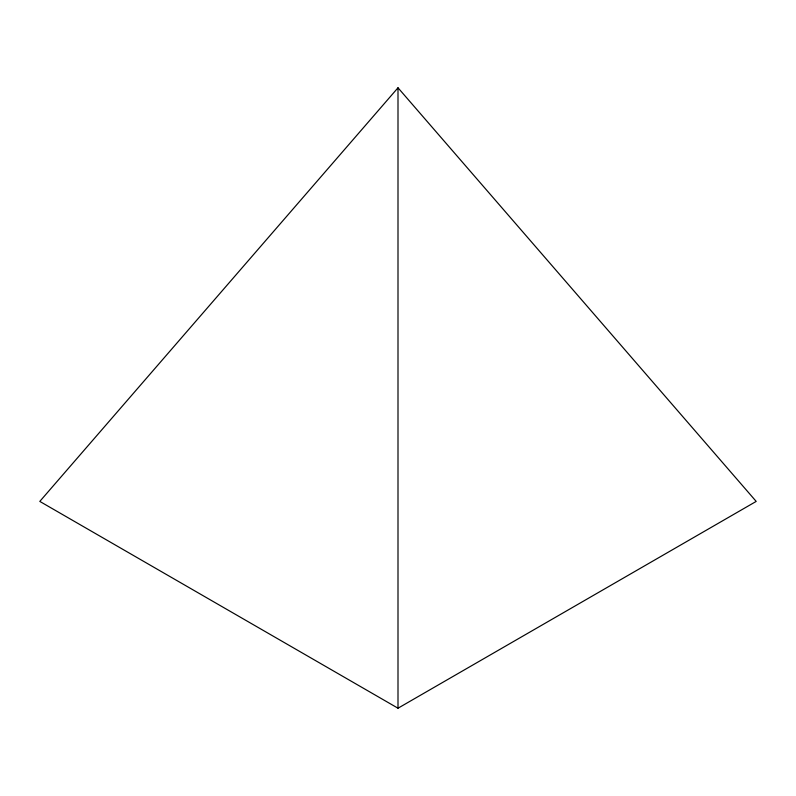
<?xml version="1.0" encoding="UTF-8"?>
<svg xmlns="http://www.w3.org/2000/svg" width="796" height="796" viewBox="0 0 796 796"><rect width="100%" height="100%" fill="white"/><g stroke="black" fill="none" stroke-linecap="round" stroke-linejoin="round"><path stroke-width="1.19" d="M398 87.789L39.8 501.41L398 708.211L756.2 501.41L398 87.789L398 708.211"/></g></svg>
